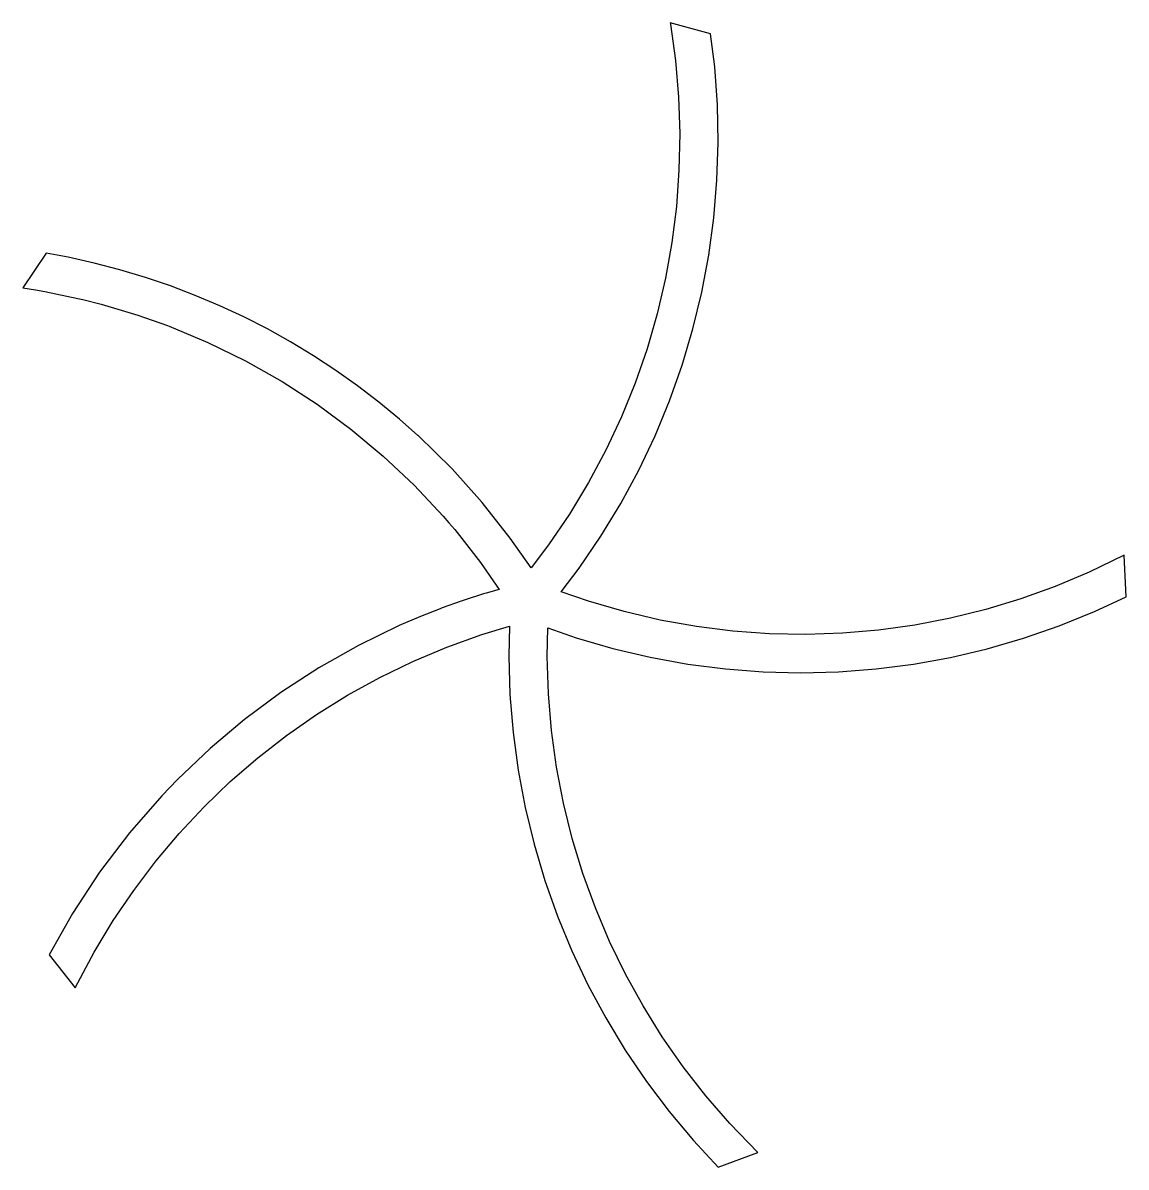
# Model space of a CAD drawing. Extents: x -45 to 53, y -50 to 52.
import ezdxf

# ---------------------------------------------------------------- set-up
doc = ezdxf.new("R2010")
doc.units = 0
doc.layers.add('Layer_1', color=7, linetype='CONTINUOUS')

msp = doc.modelspace()

# ---------------------------------------------------------------- linework, layer by layer
at = {"layer": 'Layer_1', "color": 7}
msp.add_lwpolyline([(12.53125, 51.587101), (12.545313, 51.487101), (12.996875, 48.226221), (13.273438, 44.971501), (13.379687, 41.718381), (13.314062, 38.469901), (13.079687, 35.235581), (12.678125, 32.019901), (12.109375, 28.832461), (11.373438, 25.676141), (10.475, 22.560541), (9.4125, 19.491821), (8.1875, 16.476141), (6.803125, 13.519901), (5.257812, 10.629341), (3.554688, 7.813661), (1.695312, 5.077741), (0.140625, 3.033981), (-1.709375, 5.688701), (-4.209375, 8.846461), (-6.898438, 11.846461), (-9.925, 14.827741), (-9.94375, 14.827741), (-11.570313, 16.274621), (-13.417187, 17.799581), (-15.3125, 19.251181), (-17.254687, 20.629341), (-19.240625, 21.933981), (-21.270313, 23.163661), (-23.339062, 24.316781), (-25.445313, 25.391821), (-27.589062, 26.391821), (-29.764062, 27.312141), (-31.971875, 28.152781), (-34.209375, 28.913661), (-36.471875, 29.594941), (-38.760938, 30.193341), (-41.070313, 30.710541), (-43.053125, 31.079341), (-45.117187, 27.969901), (-44.004687, 27.798061), (-43.171875, 27.648061), (-40.209375, 27.037101), (-39.76875, 26.937101), (-38.145313, 26.523021), (-37.540625, 26.355901), (-34.86875, 25.544941), (-32.235938, 24.616781), (-32.090625, 24.562141), (-28.6375, 23.123021), (-25.285938, 21.482461), (-22.040625, 19.644941), (-18.907813, 17.613661), (-15.898438, 15.394941), (-13.020313, 12.993341), (-10.284375, 10.413661), (-7.69375, 7.655901), (-7.16875, 7.049581), (-6.653125, 6.441821), (-4.370312, 3.526221), (-2.701562, 1.119901), (-3.85, 0.788701), (-4.0875, 0.713661), (-5.807812, 0.160541), (-6.078125, 0.065261), (-7.767188, -0.537859), (-7.959375, -0.611299), (-9.714062, -1.301939), (-11.592187, -2.108179), (-15.242187, -3.881619), (-18.7625, -5.872259), (-22.145313, -8.069139), (-25.378125, -10.462899), (-28.453125, -13.048819), (-31.359375, -15.814419), (-32.75625, -17.269139), (-35.628125, -20.570659), (-38.282813, -24.066019), (-40.703125, -27.744099), (-42.784375, -31.426979), (-40.4625, -34.370659), (-38.764062, -31.187859), (-37.076562, -28.390979), (-35.248438, -25.694099), (-33.285938, -23.103539), (-31.195313, -20.622259), (-28.978125, -18.256659), (-26.64375, -16.009779), (-24.192187, -13.887859), (-21.632813, -11.895699), (-18.967187, -10.034739), (-16.203125, -8.314419), (-13.342187, -6.736339), (-10.392187, -5.306659), (-7.357812, -4.028499), (-4.242188, -2.908179), (-1.784375, -2.169139), (-1.84375, -4.817539), (-1.742188, -8.240979), (-1.4625, -11.634739), (-1.009375, -14.995699), (-0.384375, -18.317539), (0.407812, -21.592579), (1.364062, -24.816019), (2.484375, -27.980099), (3.7625, -31.080099), (5.198438, -34.111299), (6.785938, -37.064419), (8.525, -39.934739), (10.410938, -42.716019), (12.440625, -45.403539), (14.6125, -47.989459), (16.8125, -50.350419), (20.33125, -49.058179), (17.83125, -46.461299), (15.690625, -43.989459), (13.689062, -41.417539), (11.828125, -38.750419), (10.114062, -35.992579), (8.546875, -33.153539), (7.13125, -30.236339), (5.86875, -27.248819), (4.7625, -24.197219), (3.815625, -21.086339), (3.032812, -17.923859), (2.414062, -14.716019), (1.964062, -11.466019), (1.685938, -8.183219), (1.582812, -4.872259), (1.639062, -2.305059), (4.142188, -3.183219), (7.43125, -4.144099), (10.748438, -4.928499), (14.0875, -5.537859), (17.442187, -5.970659), (20.804687, -6.230099), (24.16875, -6.314419), (27.526562, -6.228499), (30.873438, -5.969139), (34.2, -5.539459), (37.501562, -4.940979), (40.771875, -4.172259), (44.001562, -3.237859), (47.185938, -2.134739), (50.31875, -0.866019), (53.134375, 0.448061), (52.965625, 4.180861), (49.835938, 2.659021), (46.823438, 1.385581), (43.759375, 0.276141), (40.646875, -0.667539), (37.495313, -1.447219), (34.309375, -2.059779), (31.096875, -2.505059), (27.865625, -2.783219), (24.620313, -2.890979), (21.36875, -2.830099), (18.117187, -2.597219), (14.873438, -2.192579), (11.64375, -1.616019), (8.435938, -0.866019), (5.253125, 0.059021), (2.829688, 0.907421), (4.435938, 3.016781), (6.367188, 5.849581), (8.139062, 8.763661), (9.75, 11.752781), (11.198438, 14.809021), (12.482813, 17.927741), (13.603125, 21.102781), (14.557813, 24.324621), (15.34375, 27.588701), (15.964062, 30.887101), (16.4125, 34.213661), (16.692187, 37.560541), (16.8, 40.923021), (16.734375, 44.294941), (16.49375, 47.666781), (16.129687, 50.621501), (12.53125, 51.587101), (12.53125, 51.587101)], dxfattribs=at)

doc.saveas('drawing.dxf')
